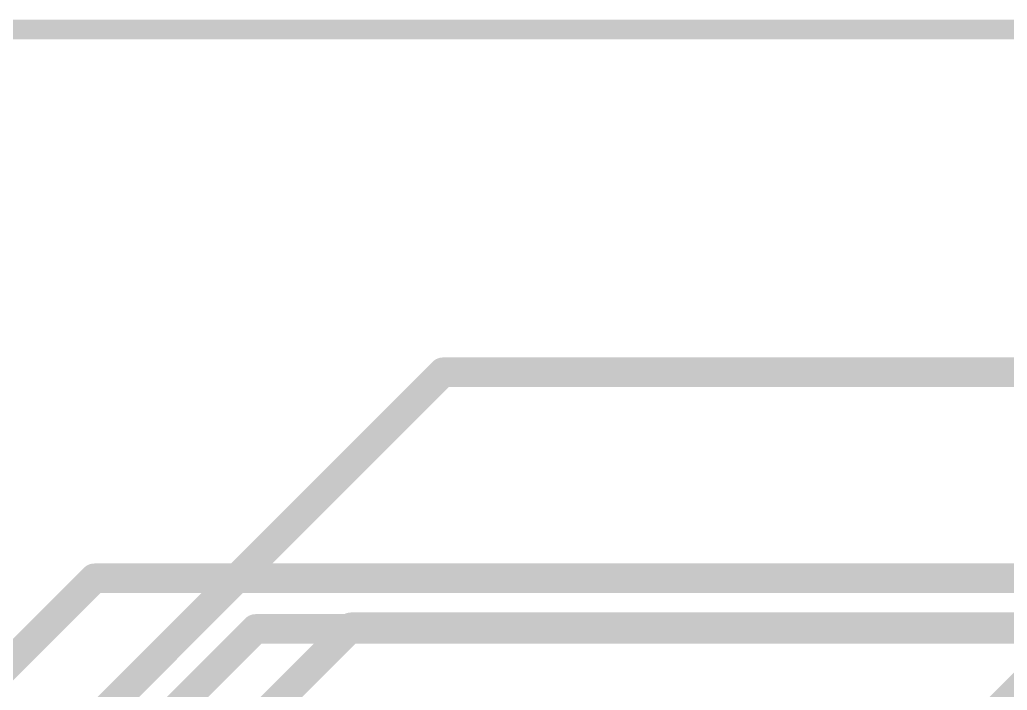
# Model space of a CAD drawing. Header units: millimetres. Extents: x 2.52 to 5.37, y 1.66 to 4.63.
# Drawn here: x 3.214 to 3.718, y 4.283 to 4.625 of the extents above; entities that cross this region are included whole.
import ezdxf

# ---------------------------------------------------------------- set-up
doc = ezdxf.new("R2010")
doc.units = ezdxf.units.MM
doc.header["$MEASUREMENT"] = 0
for name, color, linetype in [('BottomLayer', 5, 'Continuous'), ('Mechanical4', 56, 'Continuous'), ('TopLayer', 1, 'Continuous')]:
    doc.layers.add(name, color=color, linetype=linetype)

msp = doc.modelspace()

# ---------------------------------------------------------------- linework, layer by layer
at = {"layer": 'BottomLayer', "const_width": 0.015}
for points in [[(3.10203, 4.11738), (3.42979, 4.44515)], [(3.42979, 4.44515), (4.145, 4.44515)], [(3.12703, 4.10703), (3.33415, 4.31415)], [(3.33415, 4.31415), (4.188, 4.31415)]]:
    msp.add_lwpolyline(points, dxfattribs=at)
at = {"layer": 'BottomLayer', "const_width": 0.0075}
for points in [[(3.42604, 4.44515, 1), (3.43354, 4.44515, 1)], [(3.42604, 4.44515, 1), (3.43354, 4.44515, 1)], [(3.3304, 4.31415, 1), (3.3379, 4.31415, 1)], [(3.3304, 4.31415, 1), (3.3379, 4.31415, 1)]]:
    msp.add_lwpolyline(points, format="xyb", close=True, dxfattribs=at)
at = {"layer": 'Mechanical4', "const_width": 0.01}
msp.add_lwpolyline([(2.52, 4.62), (5.36, 4.62)], dxfattribs=at)
at = {"layer": 'TopLayer', "const_width": 0.015}
for points in [[(3.08, 4.16815), (3.25185, 4.34)], [(3.25185, 4.34), (4.06015, 4.34)], [(3.188, 4.12015), (3.38285, 4.315)], [(3.38285, 4.315), (4.02965, 4.315)], [(3.6125, 4.1725), (3.73, 4.29)]]:
    msp.add_lwpolyline(points, dxfattribs=at)
at = {"layer": 'TopLayer', "const_width": 0.0075}
for points in [[(3.2481, 4.34, 1), (3.2556, 4.34, 1)], [(3.2481, 4.34, 1), (3.2556, 4.34, 1)], [(3.3791, 4.315, 1), (3.3866, 4.315, 1)], [(3.3791, 4.315, 1), (3.3866, 4.315, 1)]]:
    msp.add_lwpolyline(points, format="xyb", close=True, dxfattribs=at)

doc.saveas('drawing.dxf')
